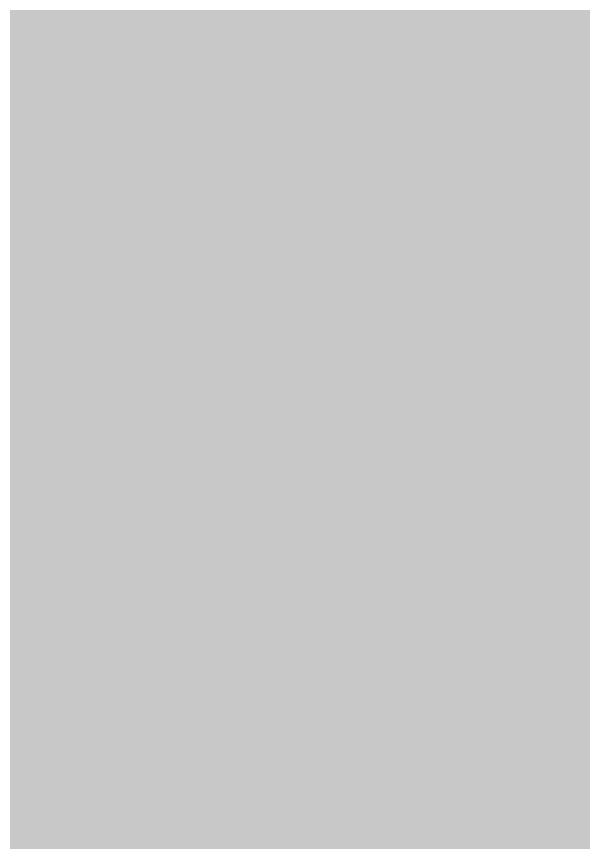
# Model space of a CAD drawing. Header units: metres. Extents: x 2513914 to 2544706, y 1140005 to 1171926.
# Drawn here: x 2514539.21 to 2514543.88, y 1146420.71 to 1146427.52 of the extents above; entities that cross this region are included whole.
import ezdxf

# ---------------------------------------------------------------- set-up
doc = ezdxf.new("R2010")
doc.units = ezdxf.units.M
doc.layers.add('MO_CS_SV_CI_VIGNE_HACH', color=253, linetype='Continuous', lineweight=20)

msp = doc.modelspace()

# ---------------------------------------------------------------- hatches: boundary and pattern name
at = {"layer": 'MO_CS_SV_CI_VIGNE_HACH'}
h = msp.add_hatch(dxfattribs=at)
h.set_pattern_fill('VIGNE', color=256, style=0)
h.set_pattern_definition([(63.434949, (0, 0), (-2.5000000252, -7.7e-09), [2.236068, -14.534441]), (63.434949, (0, 3), (-2.5000000252, -7.7e-09), [2.236068, -14.534441]), (63.434949, (0, 6), (-2.5000000252, -7.7e-09), [2.236068, -14.534441]), (63.434949, (0, 9), (-2.5000000252, -7.7e-09), [2.236068, -14.534441]), (63.434949, (0, 12), (-2.5000000252, -7.7e-09), [2.236068, -14.534441])])
edge = h.paths.add_edge_path()
edge.add_line((2514795.233, 1146453.114), (2514782.863, 1146466.474))
edge.add_line((2514782.863, 1146466.474), (2514771.823, 1146493.044))
edge.add_line((2514771.823, 1146493.044), (2514760.313, 1146507.984))
edge.add_line((2514760.313, 1146507.984), (2514749.173, 1146519.964))
edge.add_line((2514749.173, 1146519.964), (2514748.095, 1146520.551))
edge.add_line((2514748.095, 1146520.551), (2514736.123, 1146527.074))
edge.add_line((2514736.123, 1146527.074), (2514700.624, 1146505.664))
edge.add_line((2514700.624, 1146505.664), (2514665.874, 1146486.295))
edge.add_line((2514665.874, 1146486.295), (2514620.504, 1146463.275))
edge.add_line((2514620.504, 1146463.275), (2514567.975, 1146439.526))
edge.add_line((2514567.975, 1146439.526), (2514485.965, 1146405.937))
edge.add_line((2514485.965, 1146405.937), (2514481.225, 1146400.607))
edge.add_line((2514481.225, 1146400.607), (2514481.435, 1146392.027))
edge.add_arc((2514489.0086, 1146418.6037), 27.6347, 254.09386, 269.14443)
edge.add_line((2514488.596, 1146390.972), (2514514.63, 1146392.978))
edge.add_line((2514514.63, 1146392.978), (2514537.954, 1146394.883))
edge.add_line((2514537.954, 1146394.883), (2514552.29, 1146387.233))
edge.add_line((2514552.29, 1146387.233), (2514558.923, 1146383.665))
edge.add_arc((2514563.3779, 1146391.4099), 8.9347, 240.09243, 282.76499)
edge.add_line((2514565.352, 1146382.696), (2514595.09, 1146397.694))
edge.add_arc((2514599.4703, 1146388.9926), 9.7418, 73.83148, 116.7205, ccw=False)
edge.add_line((2514602.183, 1146398.349), (2514607.656, 1146397.586))
edge.add_line((2514607.656, 1146397.586), (2514615.473, 1146395.852))
edge.add_line((2514615.473, 1146395.852), (2514634.227, 1146393.708))
edge.add_line((2514634.227, 1146393.708), (2514660.161, 1146390.986))
edge.add_line((2514660.161, 1146390.986), (2514690.532, 1146387.416))
edge.add_arc((2514696.7073, 1146415.0036), 28.2703, 257.38266, 302.85415)
edge.add_line((2514712.044, 1146391.255), (2514719.104, 1146396.295))
edge.add_line((2514719.104, 1146396.295), (2514791.823, 1146448.414))
edge.add_arc((2514784.2199, 1146457.5173), 11.8607, 309.86861, 338.20722)
edge.add_line((2514795.233, 1146453.114), (2514795.233, 1146453.114))

doc.saveas('drawing.dxf')
